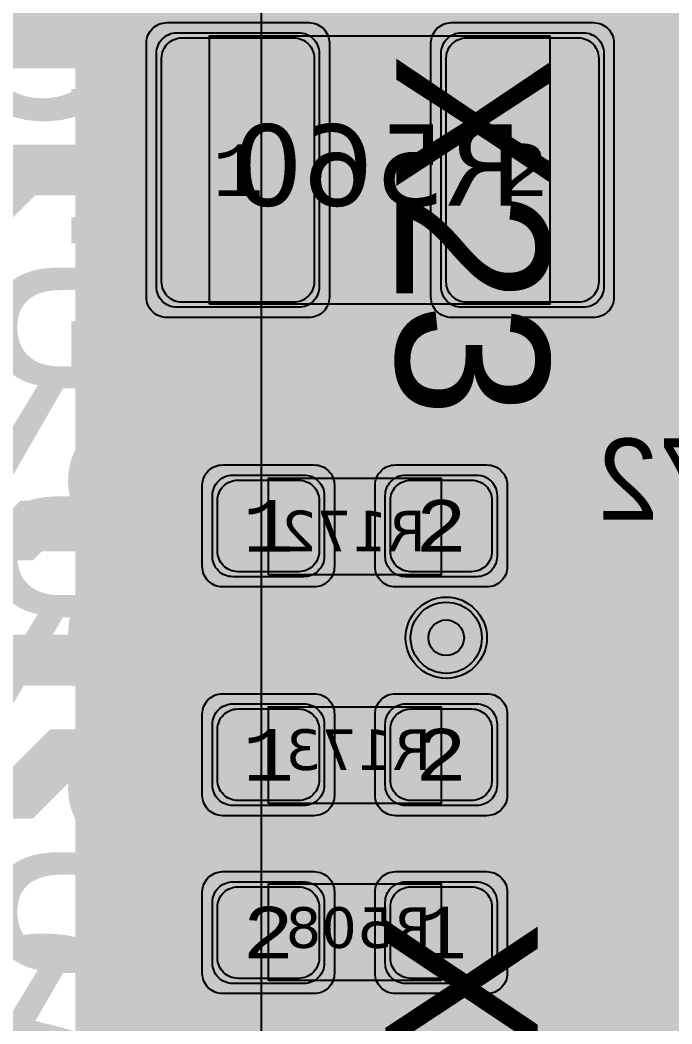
# Model space of a CAD drawing. Extents: x -28 to 199, y -61 to 255.
# Drawn here: x 71.71 to 78.12, y 168.1 to 177.97 of the extents above; entities that cross this region are included whole.
import ezdxf
from ezdxf.enums import TextEntityAlignment as Align

# ---------------------------------------------------------------- set-up
doc = ezdxf.new("R2010")
doc.units = 0
doc.header["$MEASUREMENT"] = 0
for name, color, linetype in [('ASSEMBLY_OUTLINES_BTM', 191, 'CONTINUOUS'), ('ASSEMBLY_OUTLINES_TOP', 102, 'CONTINUOUS'), ('ASSEMBLY_PART_NUMBERS_BTM', 191, 'CONTINUOUS'), ('ASSEMBLY_PART_NUMBERS_TOP', 102, 'CONTINUOUS'), ('ASSEMBLY_REF_DES_BTM', 191, 'CONTINUOUS'), ('ASSEMBLY_REF_DES_TOP', 102, 'CONTINUOUS'), ('DRILL_DRAWING', 21, 'CONTINUOUS'), ('GENERATED_SILKSCREEN_BTM', 255, 'CONTINUOUS'), ('GENERATED_SILKSCREEN_TOP', 140, 'CONTINUOUS'), ('PART_PADS_SMD_BTM', 10, 'CONTINUOUS'), ('PIN_NUMBERS_BTM', 8, 'CONTINUOUS'), ('PIN_NUMBERS_TOP', 8, 'CONTINUOUS'), ('PLACEMENT_OUTLINES_BTM', 222, 'CONTINUOUS'), ('PLACEMENT_OUTLINES_TOP', 130, 'CONTINUOUS'), ('PLANE_DATA_LAYER_TOP', 150, 'CONTINUOUS'), ('PLANE_SHAPES_LAYER_2', 230, 'CONTINUOUS'), ('PLANE_SHAPES_LAYER_3', 81, 'CONTINUOUS'), ('PLANE_SHAPES_LAYER_TOP', 150, 'CONTINUOUS'), ('SILKSCREEN_OUTLINES_BTM', 211, 'CONTINUOUS'), ('SILKSCREEN_OUTLINES_TOP', 150, 'CONTINUOUS'), ('SILKSCREEN_REF_DES_BTM', 211, 'CONTINUOUS'), ('SILKSCREEN_REF_DES_TOP', 150, 'CONTINUOUS'), ('SOLDERMASK_PADS_BTM', 12, 'CONTINUOUS'), ('SOLDERPASTE_PADS_BTM', 12, 'CONTINUOUS'), ('TRACES_LAYER_2', 230, 'CONTINUOUS'), ('TRACES_LAYER_BOTTOM', 10, 'CONTINUOUS'), ('TRACES_LAYER_TOP', 150, 'CONTINUOUS'), ('VIA_HOLES_LAYER_2', 30, 'CONTINUOUS'), ('VIA_HOLES_LAYER_3', 30, 'CONTINUOUS'), ('VIA_HOLES_LAYER_BOTTOM', 30, 'CONTINUOUS'), ('VIA_HOLES_LAYER_TOP', 30, 'CONTINUOUS'), ('VIA_PADS_LAYER_2', 230, 'CONTINUOUS'), ('VIA_PADS_LAYER_3', 81, 'CONTINUOUS'), ('VIA_PADS_LAYER_BOTTOM', 10, 'CONTINUOUS'), ('VIA_PADS_LAYER_TOP', 150, 'CONTINUOUS')]:
    doc.layers.add(name, color=color, linetype=linetype)
doc.styles.add('COURIER_NEW', font='COUR.TTF')
doc.styles.add('VERDANA', font='verdana.TTF')
doc.styles.add('VERIBEST_GERBER_0', font='txt')

msp = doc.modelspace()

# ---------------------------------------------------------------- hatches: boundary and pattern name
at = {"layer": 'PLANE_DATA_LAYER_TOP'}
h = msp.add_hatch(color=256, dxfattribs=at)
h.paths.add_polyline_path([(86.463448, 185.473835, -0.1989099556854013), (86.44113, 185.419954), (76.797091, 175.775915, 0.1989122151386141), (76.650644, 175.422362), (76.650644, 172.0512, -0.414213562373095), (76.574444, 171.975), (76.559079, 171.975, -0.3496023543748377), (76.484808, 172.034161, 0.5130308321652396), (75.585987, 172.411269, -0.1385740107174437), (75.546107, 172.4), (75.273, 172.4, 0.1989122151386089), (74.919447, 172.253553), (74.867276, 172.201382, -0.1989133663344342), (74.813394, 172.179064), (73.0762, 172.179064, -0.414213562373095), (73, 172.255264), (73, 177.999992, 0.414213562373095), (72.999992, 178), (66.250008, 178, 0.414213562373095), (66.25, 177.999992), (66.25, 172.17423, -0.2644198350149006), (66.212766, 172.108747, 0.0622368132861753), (66.114895, 172.032618), (64.037581, 169.955303, 0.1989122151386089), (63.891134, 169.60175), (63.891134, 163.701765, -0.1989099556853327), (63.868816, 163.647884), (62.49325, 162.272318, -0.1989133663345028), (62.439368, 162.25), (50.8262, 162.25, -0.414213562373095), (50.75, 162.3262), (50.75, 162.9238, -0.414213562373095), (50.8262, 163), (51.65, 163, 0.414213562373095), (52.1, 163.45), (52.1, 164.55, 0.414213562373095), (51.65, 165), (50.8262, 165, -0.414213562373095), (50.75, 165.0762), (50.75, 165.249992, 0.414213562373095), (50.749992, 165.25), (45.592317, 165.25, -0.27336965403349), (45.52557, 165.289441, 0.4661354856309689), (44.623957, 165.467539, -0.6297856695914315), (44.5, 165.526916), (44.5, 166.465411, -0.414213562373095), (44.5762, 166.541611), (45.726869, 166.541611, 0.198912215138622), (46.080422, 166.688058), (47.408969, 168.016605, -0.5745546308790374), (47.536286, 167.983064, 3.3778190211340116), (47.863697, 169.021439, -0.6341075319548196), (47.739011, 169.080223), (47.739011, 171.669777, -0.6341075319548197), (47.863697, 171.728561, 2.1211046100404554), (47.863697, 173.271439, -0.6341075319548196), (47.739011, 173.330223), (47.739011, 175.919777, -0.6341075319548197), (47.863697, 175.978561, 2.1211046100404554), (47.863697, 177.521439, -0.6341075319548196), (47.739011, 177.580223), (47.739011, 177.63997, -0.1989099556853499), (47.761329, 177.693851), (54.79516, 184.727682, -0.1989133663344858), (54.849042, 184.75), (70.499992, 184.75, 0.414213562373095), (70.5, 184.750008), (70.5, 186.262529, -0.679246768798684), (70.631697, 186.314745, 2.5221309401857095), (70.631697, 187.685255, -0.679246768798684), (70.5, 187.737471), (70.5, 188.802529, -0.6792467687985848), (70.631697, 188.854745, 2.522130940185749), (70.631697, 190.225255, -0.679246768798684), (70.5, 190.277471), (70.5, 192.382365, -0.414213562373095), (70.5762, 192.458565), (75.378436, 192.458565, 0.1989122151386141), (75.731989, 192.605012), (77.354659, 194.227682, -0.198913366334503), (77.408541, 194.25), (80.573834, 194.25, -0.7996942034350105), (80.606523, 194.104968, 0.2895657790381564), (79.75, 192.75, 0.9999999999999999), (82.75, 192.75, 0.2895657790381564), (81.893477, 194.104968, -0.7996942034350105), (81.926166, 194.25), (84.073834, 194.25, -0.7996942034350105), (84.106523, 194.104968, 0.2895657790381564), (83.25, 192.75, 0.9999999999999999), (86.25, 192.75, 0.2895657790381564), (85.393477, 194.104968, -0.7996942034350105), (85.426166, 194.25), (86.203745, 194.25, -0.198913366334503), (86.257627, 194.227682), (86.44113, 194.044179, -0.1989099556854013), (86.463448, 193.990298)], flags=0)
h.paths.add_polyline_path([(54.4, 180.5, -0.9999999999999999), (55.6, 180.5, -0.9999999999999999)], flags=0)
h.paths.add_polyline_path([(57.774763, 179.999693, -0.6213993882361923), (57.717303, 180.123665, 3.4065579684257754), (57.101959, 179.91855, -0.6213955599504086), (57.130374, 179.784897, 5.713872496407954)], flags=0)
h.paths.add_polyline_path([(58.65, 180.5, -0.9999999999999999), (59.85, 180.5, -0.9999999999999999)], flags=0)
h.paths.add_polyline_path([(57.25, 175.5, -0.9999999999999999), (60.25, 175.5, -0.9999999999999999)], flags=0)
h.paths.add_polyline_path([(59, 168.5, -0.9999999999999999), (61, 168.5, -0.9999999999999999)], flags=0)
h.paths.add_polyline_path([(59.25, 179, -0.9999999999999999), (61.25, 179, -0.9999999999999999)], flags=0)
h.paths.add_polyline_path([(60, 173.5, -0.9999999999999999), (62, 173.5, -0.9999999999999999)], flags=0)
h.paths.add_polyline_path([(60.9, 167.5, -0.9999999999999999), (62.1, 167.5, -0.9999999999999999)], flags=0)
h.paths.add_polyline_path([(60.9, 171.5, -0.9999999999999999), (62.1, 171.5, -0.9999999999999999)], flags=0)
h.paths.add_polyline_path([(60.9, 180.5, -0.9999999999999999), (62.1, 180.5, -0.9999999999999999)], flags=0)
h.paths.add_polyline_path([(63.648041, 179.91855, 3.4065579684257754), (63.032697, 180.123665, -0.6213993882361925), (62.975237, 179.999693, 5.713872496407954), (63.619626, 179.784897, -0.6213955599504087)], flags=0)
h.paths.add_polyline_path([(74, 179.25, -0.9999999999999999), (76, 179.25, -0.9999999999999999)], flags=0)
h.paths.add_polyline_path([(76.5, 179.25, -0.9999999999999999), (78.5, 179.25, -0.9999999999999999)], flags=0)
h.paths.add_polyline_path([(78, 181, -0.9999999999999999), (81, 181, -0.9999999999999999)], flags=0)
h.paths.add_polyline_path([(80.25, 187, -0.9999999999999999), (83.25, 187, -0.9999999999999999)], flags=0)
at = {"layer": 'PLANE_SHAPES_LAYER_2'}
h = msp.add_hatch(color=256, dxfattribs=at)
h.paths.add_polyline_path([(169.5, 129.25), (149.5, 129.25), (142.25, 122), (142.25, 90.5), (147.5, 90.5), (147.5, 80), (154, 80), (154, 69.25), (131.75, 69.25), (131.75, 73.25), (121.25, 73.25), (121.25, 81), (110.5, 81), (110.5, 125.75), (106.5, 125.75), (106.5, 128.75), (93.5, 128.75), (93.5, 120.25), (91.75, 120.25), (91.75, 121.5), (80, 121.5), (80, 118.25), (73.25, 118.25), (73.25, 124.5), (67.5, 124.5), (67.5, 128), (57.75, 128), (57.75, 120.25), (55.25, 120.25), (55.25, 121.5), (47.5, 121.5), (47.5, 119), (35, 119), (35, 134.75), (32.75, 134.75), (32.75, 159.75), (29.25, 159.75), (29.25, 175.25), (22.5, 175.25), (22.5, 195.25), (17.25, 195.25), (17.25, 198), (22.5, 198), (22.5, 216.5), (40.25, 216.5), (40.25, 235.5), (54.5, 235.5), (54.5, 254), (87.25, 254), (87.25, 236.25), (86.25, 236.25), (86.25, 228.75), (81, 228.75), (81, 218.75), (95.25, 218.75), (95.25, 194.5), (87, 194.5), (87, 172), (131.1, 172), (131.1, 208.75), (115.5, 208.75), (115.5, 213.75), (106.75, 213.75), (106.75, 218.75), (110.25, 222.25), (110.25, 226.25), (142.5, 226.25), (142.5, 221.5), (160.5, 221.5), (160.5, 240.75), (169.5, 240.75)])
h.paths.add_polyline_path([(35.5, 149.5), (41.75, 149.5), (41.75, 152), (39.25, 152), (39.25, 154), (37.75, 154), (37.75, 152), (35.5, 152)], flags=16)
h.paths.add_polyline_path([(37.5, 125.75), (37.5, 128.75), (42.75, 128.75), (42.75, 125.75)], flags=16)
h.paths.add_polyline_path([(52, 127.75), (52, 130.75), (54.25, 130.75), (54.25, 127.75)], flags=16)
h.paths.add_polyline_path([(50.75, 219.5), (50.75, 226.5), (71.75, 226.5), (71.75, 219.5)], flags=16)
h.paths.add_polyline_path([(66.5, 150.75), (66.5, 177.5), (72.25, 177.5), (72.25, 150.75)], flags=16)
h.paths.add_polyline_path([(47.25, 185.25), (73, 185.25), (73, 188.25), (70.25, 188.25), (70.25, 191), (47.25, 191)], flags=16)
h.paths.add_polyline_path([(84.5, 208), (84.5, 212.75), (85, 212.75), (85, 208)], flags=16)
h.paths.add_polyline_path([(61.5, 137.25), (87.75, 137.25), (87.75, 140.5), (84.75, 140.5), (84.75, 143), (61.5, 143)], flags=16)
h.paths.add_polyline_path([(88.75, 127), (88.75, 130), (91, 130), (91, 127)], flags=16)
h.paths.add_polyline_path([(85.5, 130.25), (85.5, 132.5), (91, 132.5), (91, 130.25)], flags=16)
h.paths.add_polyline_path([(108.75, 142.25), (135.75, 142.25), (135.75, 145.75), (132.25, 145.75), (132.25, 149), (108.75, 149)], flags=16)
h.paths.add_polyline_path([(114.25, 126.75), (140.75, 126.75), (140.75, 129.75), (137.25, 129.75), (137.25, 133), (114.25, 133)], flags=16)
h.paths.add_polyline_path([(155.25, 180.25), (166.25, 180.25), (166.25, 186.25), (152.25, 186.25), (152.25, 183), (155.25, 183)], flags=16)
at = {"layer": 'PLANE_SHAPES_LAYER_3'}
h = msp.add_hatch(color=256, dxfattribs=at)
h.paths.add_polyline_path([(169.5, 129.25), (149.5, 129.25), (142.25, 122), (142.25, 90.5), (147.5, 90.5), (147.5, 80), (154, 80), (154, 69.25), (131.75, 69.25), (131.75, 73.25), (121.25, 73.25), (121.25, 81), (110.5, 81), (110.5, 125.75), (106.5, 125.75), (106.5, 128.75), (93.5, 128.75), (93.5, 120.25), (91.75, 120.25), (91.75, 121.5), (80, 121.5), (80, 118.25), (73.25, 118.25), (73.25, 124.5), (67.5, 124.5), (67.5, 127.75), (58.25, 127.75), (58.25, 130.25), (88.75, 130.25), (88.75, 127), (91, 127), (91, 132.5), (55, 132.5), (55, 131.25), (52, 131.25), (52, 127.75), (55, 127.75), (55, 127.25), (57.75, 127.25), (57.75, 120.25), (55.25, 120.25), (55.25, 121.5), (47.5, 121.5), (47.5, 119), (35, 119), (35, 134.75), (32.75, 134.75), (32.75, 159.75), (29.25, 159.75), (29.25, 175.25), (22.5, 175.25), (22.5, 195.25), (17.25, 195.25), (17.25, 198), (22.5, 198), (22.5, 216.5), (40.25, 216.5), (40.25, 235.5), (54.5, 235.5), (54.5, 254), (87.25, 254), (87.25, 236.25), (86.25, 236.25), (86.25, 228.75), (81, 228.75), (81, 218.75), (95.25, 218.75), (95.25, 194.5), (87, 194.5), (87, 172), (131.1, 172), (131.1, 208.75), (115.5, 208.75), (115.5, 213.75), (106.75, 213.75), (106.75, 218.75), (110.25, 222.25), (110.25, 226.25), (142.5, 226.25), (142.5, 221.5), (160.5, 221.5), (160.5, 240.75), (169.5, 240.75)])
h.paths.add_polyline_path([(35.5, 149.5), (41.75, 149.5), (41.75, 152), (39.25, 152), (39.25, 154), (37.75, 154), (37.75, 152), (35.5, 152)], flags=16)
h.paths.add_polyline_path([(37.5, 125.75), (37.5, 128.75), (42.75, 128.75), (42.75, 125.75)], flags=16)
h.paths.add_polyline_path([(50.75, 219.5), (50.75, 226.5), (71.75, 226.5), (71.75, 219.5)], flags=16)
h.paths.add_polyline_path([(66.5, 150.75), (66.5, 177.5), (72.25, 177.5), (72.25, 150.75)], flags=16)
h.paths.add_polyline_path([(47.25, 185.25), (73, 185.25), (73, 188.25), (70.25, 188.25), (70.25, 191), (47.25, 191)], flags=16)
h.paths.add_polyline_path([(84.5, 208), (84.5, 212.75), (85, 212.75), (85, 208)], flags=16)
h.paths.add_polyline_path([(61.5, 137.25), (87.75, 137.25), (87.75, 140.5), (84.75, 140.5), (84.75, 143), (61.5, 143)], flags=16)
h.paths.add_polyline_path([(108.75, 142.25), (135.75, 142.25), (135.75, 145.75), (132.25, 145.75), (132.25, 149), (108.75, 149)], flags=16)
h.paths.add_polyline_path([(114.25, 126.75), (140.75, 126.75), (140.75, 129.75), (137.25, 129.75), (137.25, 133), (114.25, 133)], flags=16)
h.paths.add_polyline_path([(155.25, 180.25), (166.25, 180.25), (166.25, 186.25), (152.25, 186.25), (152.25, 183), (155.25, 183)], flags=16)
at = {"layer": 'VIA_HOLES_LAYER_2'}
h = msp.add_hatch(color=256, dxfattribs=at)
edge = h.paths.add_edge_path()
edge.add_arc((75.9, 171.9), 0.175, 0, 360)
at = {"layer": 'VIA_HOLES_LAYER_3'}
h = msp.add_hatch(color=256, dxfattribs=at)
edge = h.paths.add_edge_path()
edge.add_arc((75.9, 171.9), 0.175, 0, 360)
at = {"layer": 'VIA_HOLES_LAYER_BOTTOM'}
h = msp.add_hatch(color=256, dxfattribs=at)
edge = h.paths.add_edge_path()
edge.add_arc((75.9, 171.9), 0.175, 0, 360)
at = {"layer": 'VIA_HOLES_LAYER_TOP'}
h = msp.add_hatch(color=256, dxfattribs=at)
edge = h.paths.add_edge_path()
edge.add_arc((75.9, 171.9), 0.175, 0, 360)

# ---------------------------------------------------------------- linework, layer by layer
at = {"layer": 'ASSEMBLY_OUTLINES_BTM'}
for points in [[(73.57, 175.18), (73.57, 177.82), (76.92, 177.82), (76.92, 175.18)], [(74.15, 172.52), (74.15, 173.47), (75.85, 173.47), (75.85, 172.52)], [(74.15, 170.27), (74.15, 171.22), (75.85, 171.22), (75.85, 170.27)], [(74.15, 168.53), (74.15, 169.48), (75.85, 169.48), (75.85, 168.53)]]:
    msp.add_lwpolyline(points, close=True, dxfattribs=at)
at = {"layer": 'ASSEMBLY_OUTLINES_TOP', "const_width": 0.2}
msp.add_lwpolyline([(64.78, 147.42), (64.78, 180.62), (74.08, 180.62), (74.08, 147.42)], close=True, dxfattribs=at)
at = {"layer": 'GENERATED_SILKSCREEN_BTM', "const_width": 0.15}
for points in [[(75.833844, 177.820005, 1.1642e-05), (75.833836, 177.819995), (74.666164, 177.819995, 1.1642e-05), (74.666156, 177.820005), (75.833844, 177.820005)], [(75.833844, 175.179995), (74.666156, 175.179995, 1.1642e-05), (74.666164, 175.180005), (75.833836, 175.180005, 1.1642e-05), (75.833844, 175.179995)], [(75.283844, 173.470005, 1.1642e-05), (75.283836, 173.469995), (74.716164, 173.469995, 1.1642e-05), (74.716156, 173.470005), (75.283844, 173.470005)], [(75.292098, 172.519995), (74.707902, 172.519995, 1.22306e-05), (74.707911, 172.520005), (75.292089, 172.520005, 1.22306e-05), (75.292098, 172.519995)], [(75.283844, 171.220005, 1.1642e-05), (75.283836, 171.219995), (74.716164, 171.219995, 1.1642e-05), (74.716156, 171.220005), (75.283844, 171.220005)], [(75.292098, 170.269995), (74.707902, 170.269995, 1.22306e-05), (74.707911, 170.270005), (75.292089, 170.270005, 1.22306e-05), (75.292098, 170.269995)], [(75.292098, 169.480005, 1.22306e-05), (75.292089, 169.479995), (74.707911, 169.479995, 1.22306e-05), (74.707902, 169.480005), (75.292098, 169.480005)], [(75.283844, 168.529995), (74.716156, 168.529995, 1.1642e-05), (74.716164, 168.530005), (75.283836, 168.530005, 1.1642e-05), (75.283844, 168.529995)]]:
    msp.add_lwpolyline(points, format="xyb", dxfattribs=at)
for points in [[(77.1712, 173.8432), (77.0368, 173.7336), (77.0344, 173.7296), (77.0336, 173.7264), (77.032, 173.724), (77.0312, 173.7208), (77.0312, 173.6112), (77.032, 173.608), (77.0336, 173.6032), (77.0344, 173.5992), (77.0368, 173.5976), (77.5696, 173.1648), (77.5696, 173.0792), (77.0472, 173.0792), (77.0416, 173.0776), (77.0368, 173.0744), (77.0344, 173.0688), (77.0336, 173.0624), (77.0344, 173.0568), (77.0368, 173.0512), (77.0416, 173.048), (77.0472, 173.0464), (77.5864, 173.0464), (77.5928, 173.048), (77.5968, 173.052), (77.6008, 173.056), (77.6024, 173.0624), (77.6024, 173.172), (77.6016, 173.1744), (77.6, 173.18), (77.5984, 173.1824), (77.5976, 173.184), (77.5952, 173.1856), (77.0632, 173.6192), (77.0632, 173.7128), (77.188, 173.8136), (77.4464, 173.8136), (77.5768, 173.7072), (77.5824, 173.7056), (77.588, 173.7064), (77.5928, 173.7088), (77.5968, 173.7136), (77.5992, 173.7184), (77.6, 173.724), (77.5992, 173.7296), (77.5976, 173.732), (77.5952, 173.7336), (77.4608, 173.8432), (77.4576, 173.844), (77.456, 173.8448), (77.4544, 173.8456), (77.4512, 173.8464), (77.1816, 173.8464), (77.1784, 173.8456), (77.1768, 173.8448), (77.1744, 173.844), (77.1712, 173.8432)], [(78.3432, 173.8136), (77.8304, 173.8136), (78.248, 173.0704)], [(78.2208, 173.0552), (77.7896, 173.8224), (77.788, 173.8264), (77.788, 173.8296), (77.788, 173.8328), (77.7896, 173.836), (77.792, 173.8408), (77.7952, 173.844), (77.7992, 173.8456), (77.8032, 173.8464), (78.3432, 173.8464)]]:
    msp.add_lwpolyline(points, dxfattribs=at)
at = {"layer": 'GENERATED_SILKSCREEN_TOP', "const_width": 0.15}
msp.add_lwpolyline([(64.78, 147.42), (64.78, 180.62), (74.08, 180.62), (74.08, 147.42)], close=True, dxfattribs=at)
for points in [[(75.4295, 176.41975), (76.112, 176.90125), (75.4295, 177.38125), (75.4205, 177.39025), (75.419, 177.39625), (75.419, 177.40075), (75.422, 177.41125), (75.4265, 177.42025), (75.434, 177.42775), (75.4445, 177.43375), (75.455, 177.43525), (75.4655, 177.43075), (76.166, 176.94025), (76.8665, 177.43075), (76.877, 177.43525), (76.8875, 177.43375), (76.898, 177.42925), (76.9055, 177.42175), (76.9115, 177.41125), (76.913, 177.40075), (76.913, 177.39625), (76.9115, 177.39025), (76.904, 177.38125), (76.22, 176.90125), (76.904, 176.41975), (76.9115, 176.41225), (76.913, 176.40775), (76.913, 176.40175), (76.9115, 176.39125), (76.9055, 176.38225), (76.898, 176.37325), (76.8875, 176.36875), (76.877, 176.36575), (76.8665, 176.37025), (76.166, 176.86525), (75.4655, 176.37025), (75.455, 176.36575), (75.443, 176.36875), (75.4325, 176.37325), (75.425, 176.38225), (75.419, 176.39125), (75.4175, 176.40175), (75.4205, 176.41225), (75.4295, 176.41975)], [(76.91, 175.21075), (76.7045, 174.95875), (76.697, 174.95425), (76.691, 174.95275), (76.6865, 174.94975), (76.6805, 174.94825), (76.475, 174.94825), (76.4705, 174.94975), (76.46, 174.95275), (76.4525, 174.95425), (76.4495, 174.95875), (75.638, 175.95775), (75.4775, 175.95775), (75.4775, 174.97825), (75.4745, 174.96775), (75.4685, 174.95875), (75.458, 174.95425), (75.446, 174.95275), (75.4355, 174.95425), (75.425, 174.95875), (75.419, 174.96775), (75.416, 174.97825), (75.416, 175.98925), (75.419, 176.00125), (75.4265, 176.00875), (75.4355, 176.01625), (75.446, 176.01925), (75.6515, 176.01925), (75.656, 176.01775), (75.6665, 176.01475), (75.671, 176.01175), (75.674, 176.00875), (75.677, 176.00575), (76.49, 175.00825), (76.6655, 175.00825), (76.8545, 175.24225), (76.8545, 175.72675), (76.655, 175.97125), (76.652, 175.98175), (76.6535, 175.99075), (76.658, 176.00125), (76.667, 176.00725), (76.6775, 176.01325), (76.688, 176.01475), (76.697, 176.01325), (76.7045, 176.00575), (76.91, 175.75375), (76.9115, 175.74775), (76.913, 175.74325), (76.9145, 175.74175), (76.916, 175.73575), (76.916, 175.23025), (76.9145, 175.22425), (76.9145, 175.22275), (76.913, 175.22125), (76.9115, 175.21675), (76.91, 175.21075)], [(75.422, 174.33625), (75.6275, 174.58975), (75.635, 174.59725), (75.6395, 174.59875), (75.644, 174.59875), (75.6545, 174.59725), (75.665, 174.59125), (75.674, 174.58375), (75.6785, 174.57475), (75.68, 174.56425), (75.677, 174.55375), (75.4775, 174.30925), (75.4775, 173.82475), (75.6665, 173.59075), (75.9455, 173.59075), (76.136, 173.82175), (76.136, 174.07075), (76.139, 174.08275), (76.145, 174.09025), (76.1555, 174.09475), (76.166, 174.09625), (76.1765, 174.09475), (76.187, 174.09025), (76.193, 174.08275), (76.196, 174.07075), (76.196, 173.82175), (76.3865, 173.59075), (76.6655, 173.59075), (76.8545, 173.82475), (76.8545, 174.30925), (76.655, 174.55375), (76.652, 174.56425), (76.6535, 174.57475), (76.658, 174.58375), (76.667, 174.59125), (76.6775, 174.59725), (76.688, 174.59875), (76.6925, 174.59875), (76.697, 174.59725), (76.7045, 174.58975), (76.91, 174.33625), (76.9115, 174.33175), (76.913, 174.32725), (76.9145, 174.32575), (76.916, 174.31975), (76.916, 173.81425), (76.9145, 173.80675), (76.913, 173.80375), (76.9115, 173.79925), (76.91, 173.79475), (76.7045, 173.54125), (76.6985, 173.53675), (76.691, 173.53525), (76.6865, 173.53225), (76.6805, 173.53075), (76.3715, 173.53075), (76.367, 173.53225), (76.3565, 173.53525), (76.3505, 173.53675), (76.346, 173.54125), (76.166, 173.76175), (75.986, 173.54125), (75.983, 173.53975), (75.98, 173.53675), (75.9785, 173.53525), (75.9755, 173.53525), (75.965, 173.53225), (75.9605, 173.53075), (75.6515, 173.53075), (75.644, 173.53225), (75.638, 173.53525), (75.632, 173.53675), (75.6275, 173.54125), (75.422, 173.79475), (75.419, 173.80075), (75.4175, 173.80225), (75.4175, 173.80675), (75.4175, 173.80825), (75.416, 173.80975), (75.416, 173.81425), (75.416, 174.31975), (75.4175, 174.32575), (75.419, 174.33175), (75.422, 174.33625)]]:
    msp.add_lwpolyline(points, dxfattribs=at)
at = {"layer": 'PART_PADS_SMD_BTM'}
for points in [[(74.45, 177.85, -0.4142135624), (74.65, 177.65), (74.65, 175.35, -0.4142135624), (74.45, 175.15), (73.25, 175.15, -0.4142135624), (73.05, 175.35), (73.05, 177.65, -0.4142135624), (73.25, 177.85)], [(77.25, 177.85, -0.4142135624), (77.45, 177.65), (77.45, 175.35, -0.4142135624), (77.25, 175.15), (76.05, 175.15, -0.4142135624), (75.85, 175.35), (75.85, 177.65, -0.4142135624), (76.05, 177.85)], [(73.6, 173.3, -0.4142135624), (73.8, 173.5), (74.5, 173.5, -0.4142135624), (74.7, 173.3), (74.7, 172.7, -0.4142135624), (74.5, 172.5), (73.8, 172.5, -0.4142135624), (73.6, 172.7)], [(75.3, 173.3, -0.4142135624), (75.5, 173.5), (76.2, 173.5, -0.4142135624), (76.4, 173.3), (76.4, 172.7, -0.4142135624), (76.2, 172.5), (75.5, 172.5, -0.4142135624), (75.3, 172.7)], [(73.6, 171.05, -0.4142135624), (73.8, 171.25), (74.5, 171.25, -0.4142135624), (74.7, 171.05), (74.7, 170.45, -0.4142135624), (74.5, 170.25), (73.8, 170.25, -0.4142135624), (73.6, 170.45)], [(75.3, 171.05, -0.4142135624), (75.5, 171.25), (76.2, 171.25, -0.4142135624), (76.4, 171.05), (76.4, 170.45, -0.4142135624), (76.2, 170.25), (75.5, 170.25, -0.4142135624), (75.3, 170.45)], [(74.7, 168.7, -0.4142135624), (74.5, 168.5), (73.8, 168.5, -0.4142135624), (73.6, 168.7), (73.6, 169.3, -0.4142135624), (73.8, 169.5), (74.5, 169.5, -0.4142135624), (74.7, 169.3)], [(76.4, 168.7, -0.4142135624), (76.2, 168.5), (75.5, 168.5, -0.4142135624), (75.3, 168.7), (75.3, 169.3, -0.4142135624), (75.5, 169.5), (76.2, 169.5, -0.4142135624), (76.4, 169.3)]]:
    msp.add_lwpolyline(points, format="xyb", close=True, dxfattribs=at)
at = {"layer": 'PLACEMENT_OUTLINES_BTM'}
for points in [[(73.57, 175.18), (73.57, 177.82), (76.92, 177.82), (76.92, 175.18)], [(74.15, 172.52), (74.15, 173.47), (75.85, 173.47), (75.85, 172.52)], [(74.15, 170.27), (74.15, 171.22), (75.85, 171.22), (75.85, 170.27)], [(74.15, 168.53), (74.15, 169.48), (75.85, 169.48), (75.85, 168.53)]]:
    msp.add_lwpolyline(points, close=True, dxfattribs=at)
at = {"layer": 'PLACEMENT_OUTLINES_TOP'}
msp.add_lwpolyline([(64.78, 147.42), (64.78, 180.62), (74.08, 180.62), (74.08, 147.42)], close=True, dxfattribs=at)
at = {"layer": 'PLANE_SHAPES_LAYER_TOP'}
msp.add_solid([(73, 148), (86.5, 148), (73, 178), (86.5, 178)], dxfattribs=at)
at = {"layer": 'SILKSCREEN_OUTLINES_BTM'}
for points in [[(73.57, 175.18), (73.57, 177.82), (76.92, 177.82), (76.92, 175.18)], [(74.15, 172.52), (74.15, 173.47), (75.85, 173.47), (75.85, 172.52)], [(74.15, 170.27), (74.15, 171.22), (75.85, 171.22), (75.85, 170.27)], [(74.15, 168.53), (74.15, 169.48), (75.85, 169.48), (75.85, 168.53)]]:
    msp.add_lwpolyline(points, close=True, dxfattribs=at)
at = {"layer": 'SILKSCREEN_OUTLINES_TOP'}
msp.add_lwpolyline([(64.78, 147.42), (64.78, 180.62), (74.08, 180.62), (74.08, 147.42)], close=True, dxfattribs=at)
at = {"layer": 'SOLDERMASK_PADS_BTM'}
for points in [[(74.55, 177.95, -0.4142135624), (74.75, 177.75), (74.75, 175.25, -0.4142135624), (74.55, 175.05), (73.15, 175.05, -0.4142135624), (72.95, 175.25), (72.95, 177.75, -0.4142135624), (73.15, 177.95)], [(77.35, 177.95, -0.4142135624), (77.55, 177.75), (77.55, 175.25, -0.4142135624), (77.35, 175.05), (75.95, 175.05, -0.4142135624), (75.75, 175.25), (75.75, 177.75, -0.4142135624), (75.95, 177.95)], [(73.5, 173.4, -0.4142135624), (73.7, 173.6), (74.6, 173.6, -0.4142135624), (74.8, 173.4), (74.8, 172.6, -0.4142135624), (74.6, 172.4), (73.7, 172.4, -0.4142135624), (73.5, 172.6)], [(75.2, 173.4, -0.4142135624), (75.4, 173.6), (76.3, 173.6, -0.4142135624), (76.5, 173.4), (76.5, 172.6, -0.4142135624), (76.3, 172.4), (75.4, 172.4, -0.4142135624), (75.2, 172.6)], [(73.5, 171.15, -0.4142135624), (73.7, 171.35), (74.6, 171.35, -0.4142135624), (74.8, 171.15), (74.8, 170.35, -0.4142135624), (74.6, 170.15), (73.7, 170.15, -0.4142135624), (73.5, 170.35)], [(75.2, 171.15, -0.4142135624), (75.4, 171.35), (76.3, 171.35, -0.4142135624), (76.5, 171.15), (76.5, 170.35, -0.4142135624), (76.3, 170.15), (75.4, 170.15, -0.4142135624), (75.2, 170.35)], [(74.8, 168.6, -0.4142135624), (74.6, 168.4), (73.7, 168.4, -0.4142135624), (73.5, 168.6), (73.5, 169.4, -0.4142135624), (73.7, 169.6), (74.6, 169.6, -0.4142135624), (74.8, 169.4)], [(76.5, 168.6, -0.4142135624), (76.3, 168.4), (75.4, 168.4, -0.4142135624), (75.2, 168.6), (75.2, 169.4, -0.4142135624), (75.4, 169.6), (76.3, 169.6, -0.4142135624), (76.5, 169.4)]]:
    msp.add_lwpolyline(points, format="xyb", close=True, dxfattribs=at)
at = {"layer": 'SOLDERPASTE_PADS_BTM'}
for points in [[(74.4, 177.8, -0.4142135624), (74.6, 177.6), (74.6, 175.4, -0.4142135624), (74.4, 175.2), (73.3, 175.2, -0.4142135624), (73.1, 175.4), (73.1, 177.6, -0.4142135624), (73.3, 177.8)], [(77.2, 177.8, -0.4142135624), (77.4, 177.6), (77.4, 175.4, -0.4142135624), (77.2, 175.2), (76.1, 175.2, -0.4142135624), (75.9, 175.4), (75.9, 177.6, -0.4142135624), (76.1, 177.8)], [(73.65, 173.25, -0.4142135624), (73.85, 173.45), (74.45, 173.45, -0.4142135624), (74.65, 173.25), (74.65, 172.75, -0.4142135624), (74.45, 172.55), (73.85, 172.55, -0.4142135624), (73.65, 172.75)], [(75.35, 173.25, -0.4142135624), (75.55, 173.45), (76.15, 173.45, -0.4142135624), (76.35, 173.25), (76.35, 172.75, -0.4142135624), (76.15, 172.55), (75.55, 172.55, -0.4142135624), (75.35, 172.75)], [(73.65, 171, -0.4142135624), (73.85, 171.2), (74.45, 171.2, -0.4142135624), (74.65, 171), (74.65, 170.5, -0.4142135624), (74.45, 170.3), (73.85, 170.3, -0.4142135624), (73.65, 170.5)], [(75.35, 171, -0.4142135624), (75.55, 171.2), (76.15, 171.2, -0.4142135624), (76.35, 171), (76.35, 170.5, -0.4142135624), (76.15, 170.3), (75.55, 170.3, -0.4142135624), (75.35, 170.5)], [(74.65, 168.75, -0.4142135624), (74.45, 168.55), (73.85, 168.55, -0.4142135624), (73.65, 168.75), (73.65, 169.25, -0.4142135624), (73.85, 169.45), (74.45, 169.45, -0.4142135624), (74.65, 169.25)], [(76.35, 168.75, -0.4142135624), (76.15, 168.55), (75.55, 168.55, -0.4142135624), (75.35, 168.75), (75.35, 169.25, -0.4142135624), (75.55, 169.45), (76.15, 169.45, -0.4142135624), (76.35, 169.25)]]:
    msp.add_lwpolyline(points, format="xyb", close=True, dxfattribs=at)
at = {"layer": 'TRACES_LAYER_2', "const_width": 0.5}
msp.add_lwpolyline([(77, 156.7), (74.340727, 159.359273), (74.340727, 170.340727), (75.9, 171.9)], dxfattribs=at)
at = {"layer": 'TRACES_LAYER_BOTTOM', "const_width": 0.5}
for points in [[(75.85, 169), (75.9, 169), (77.927473, 171.027473), (77.927473, 173.53145), (79.300536, 174.904513), (79.300536, 177.887145), (86.844684, 185.431293), (86.844684, 192.628443), (87.506241, 193.29), (89, 193.29)], [(75.85, 167.25), (75.9, 167.25), (78.577473, 169.927473), (78.577473, 173.262211), (79.950536, 174.635274), (79.950536, 177.595226), (87.570016, 185.214706), (87.570016, 186.780016), (89, 188.21)], [(89, 184.79), (88.186827, 183.976827), (87.407088, 183.976827), (80.600536, 177.170275), (80.600536, 174.366035), (79.227473, 172.992972), (79.227473, 168.827473), (76.624265, 166.224265), (76.574265, 166.224265), (75.85, 165.5)], [(70.7, 175.45), (71.75, 176.5), (73.85, 176.5)], [(76.65, 176.5), (76.65, 173.75), (75.9, 173), (75.85, 173)], [(70.7, 172.91), (71.727, 172.91), (71.817, 173), (74.15, 173)], [(75.85, 171.9), (75.85, 173)], [(75.85, 170.75), (75.85, 171.9)], [(75.85, 171.9), (75.9, 171.9)], [(74.15, 170.75), (72.107, 170.75), (71.727, 170.37), (70.7, 170.37)], [(74.15, 169), (74.1, 169), (71.66, 166.56), (69.43, 166.56), (68.16, 165.29)]]:
    msp.add_lwpolyline(points, dxfattribs=at)
at = {"layer": 'TRACES_LAYER_TOP', "const_width": 0.5}
for points in [[(99.46, 219.25), (100.405869, 218.304131), (100.405869, 213.589393), (98.209661, 211.393185), (96.092198, 211.393185), (85.674578, 200.975565), (85.674578, 195.517837), (86.963448, 194.228967), (86.963448, 185.235166), (77.150644, 175.422362), (77.150644, 167.239754), (71.42229, 161.5114), (64.234504, 161.5114), (62.941395, 160.218291), (53.422972, 160.218291), (52.623832, 159.419151), (52.623832, 155.767669), (50.106163, 153.25), (48.85, 153.25)], [(89, 182.25), (85.993091, 182.25), (77.800644, 174.057553), (77.800644, 166.970515), (72.465382, 161.635253), (72.465382, 159.626032), (71.758279, 158.918929), (63.250942, 158.918929), (62.637028, 159.532843), (60.072843, 159.532843), (59.04, 158.5)], [(40, 155.1), (50.512049, 155.1), (51.865802, 156.453753), (51.865802, 161.129976), (52.219355, 161.483529), (62.411567, 161.483529), (64.391134, 163.463096), (64.391134, 169.60175), (66.468448, 171.679064), (75.052064, 171.679064), (75.273, 171.9), (75.9, 171.9)]]:
    msp.add_lwpolyline(points, dxfattribs=at)
at = {"layer": 'VIA_HOLES_LAYER_2'}
msp.add_circle((75.9, 171.9), 0.175, dxfattribs=at)
at = {"layer": 'VIA_HOLES_LAYER_3'}
msp.add_circle((75.9, 171.9), 0.175, dxfattribs=at)
at = {"layer": 'VIA_HOLES_LAYER_BOTTOM'}
msp.add_circle((75.9, 171.9), 0.175, dxfattribs=at)
at = {"layer": 'VIA_HOLES_LAYER_TOP'}
msp.add_circle((75.9, 171.9), 0.175, dxfattribs=at)
at = {"layer": 'VIA_PADS_LAYER_2'}
msp.add_circle((75.9, 171.9), 0.4, dxfattribs=at)
at = {"layer": 'VIA_PADS_LAYER_3'}
msp.add_circle((75.9, 171.9), 0.4, dxfattribs=at)
at = {"layer": 'VIA_PADS_LAYER_BOTTOM'}
msp.add_circle((75.9, 171.9), 0.35, dxfattribs=at)
at = {"layer": 'VIA_PADS_LAYER_TOP'}
msp.add_circle((75.9, 171.9), 0.35, dxfattribs=at)

# ---------------------------------------------------------------- texts
at = {"layer": 'ASSEMBLY_PART_NUMBERS_BTM', "style": 'VERIBEST_GERBER_0', "text_generation_flag": 2}
msp.add_text('MCR25JZHJ000', height=2.032, rotation=90, dxfattribs=at).set_placement((72.21, 189.75), align=Align.TOP_LEFT)
for s, p in [('MCR25JZHJ000', (75.25, 179.04)), ('ERJ-3EKF6200V', (75, 175.54)), ('ERJ-3EKF6200V', (75, 173.29)), ('ERJ-3EKF2700V', (75, 169.79))]:
    msp.add_text(s, height=2.032, dxfattribs=at).set_placement(p, align=Align.TOP_LEFT)
at = {"layer": 'ASSEMBLY_PART_NUMBERS_TOP', "style": 'VERIBEST_GERBER_0'}
msp.add_text('CL21B225KOFNNNE', height=2.032, rotation=270, dxfattribs=at).set_placement((78.29, 199.5), align=Align.TOP_LEFT)
msp.add_text('TP-1_OSC_OSC', height=2.032, dxfattribs=at).set_placement((61.5, 168.96), align=Align.TOP_LEFT)
at = {"layer": 'ASSEMBLY_REF_DES_BTM', "style": 'VERDANA', "text_generation_flag": 2}
for s, height, p in [('R560', 0.8, (76.65, 176.95)), ('R172', 0.4, (75.7, 173.15)), ('R173', 0.4, (75.75, 171)), ('R508', 0.4, (75.75, 169.25))]:
    msp.add_text(s, height=height, dxfattribs=at).set_placement(p, align=Align.TOP_LEFT)
at = {"layer": 'ASSEMBLY_REF_DES_TOP', "style": 'VERDANA'}
msp.add_text('X23', height=1.5, rotation=270, dxfattribs=at).set_placement((76.8, 169.19), align=Align.TOP_LEFT)
at = {"layer": 'DRILL_DRAWING', "style": 'VERIBEST_GERBER_0'}
msp.add_text('A', height=2, dxfattribs=at).set_placement((75.9, 171.9), align=Align.MIDDLE_CENTER)
at = {"layer": 'PIN_NUMBERS_BTM', "style": 'COURIER_NEW'}
for s, p in [('1', (73.85, 176.5)), ('2', (76.65, 176.5)), ('1', (74.15, 173)), ('2', (75.85, 173)), ('1', (74.15, 170.75)), ('2', (75.85, 170.75)), ('2', (74.15, 169)), ('1', (75.85, 169))]:
    msp.add_text(s, height=0.508, dxfattribs=at).set_placement(p, align=Align.MIDDLE_CENTER)
at = {"layer": 'PIN_NUMBERS_TOP', "style": 'COURIER_NEW'}
for s, p in [('1', (73.85, 176.5)), ('2', (76.65, 176.5)), ('1', (74.15, 173)), ('2', (75.85, 173)), ('1', (74.15, 170.75)), ('2', (75.85, 170.75)), ('2', (74.15, 169)), ('1', (75.85, 169))]:
    msp.add_text(s, height=0.508, dxfattribs=at).set_placement(p, align=Align.MIDDLE_CENTER)
at = {"layer": 'SILKSCREEN_REF_DES_BTM', "style": 'VERIBEST_GERBER_0', "text_generation_flag": 2}
msp.add_text('R172', height=0.8, dxfattribs=at).set_placement((79.95, 173.86), align=Align.TOP_LEFT)
at = {"layer": 'SILKSCREEN_REF_DES_TOP', "style": 'VERIBEST_GERBER_0'}
msp.add_text('X23', height=1.5, rotation=270, dxfattribs=at).set_placement((76.91, 177.64), align=Align.TOP_LEFT)

doc.saveas('drawing.dxf')
